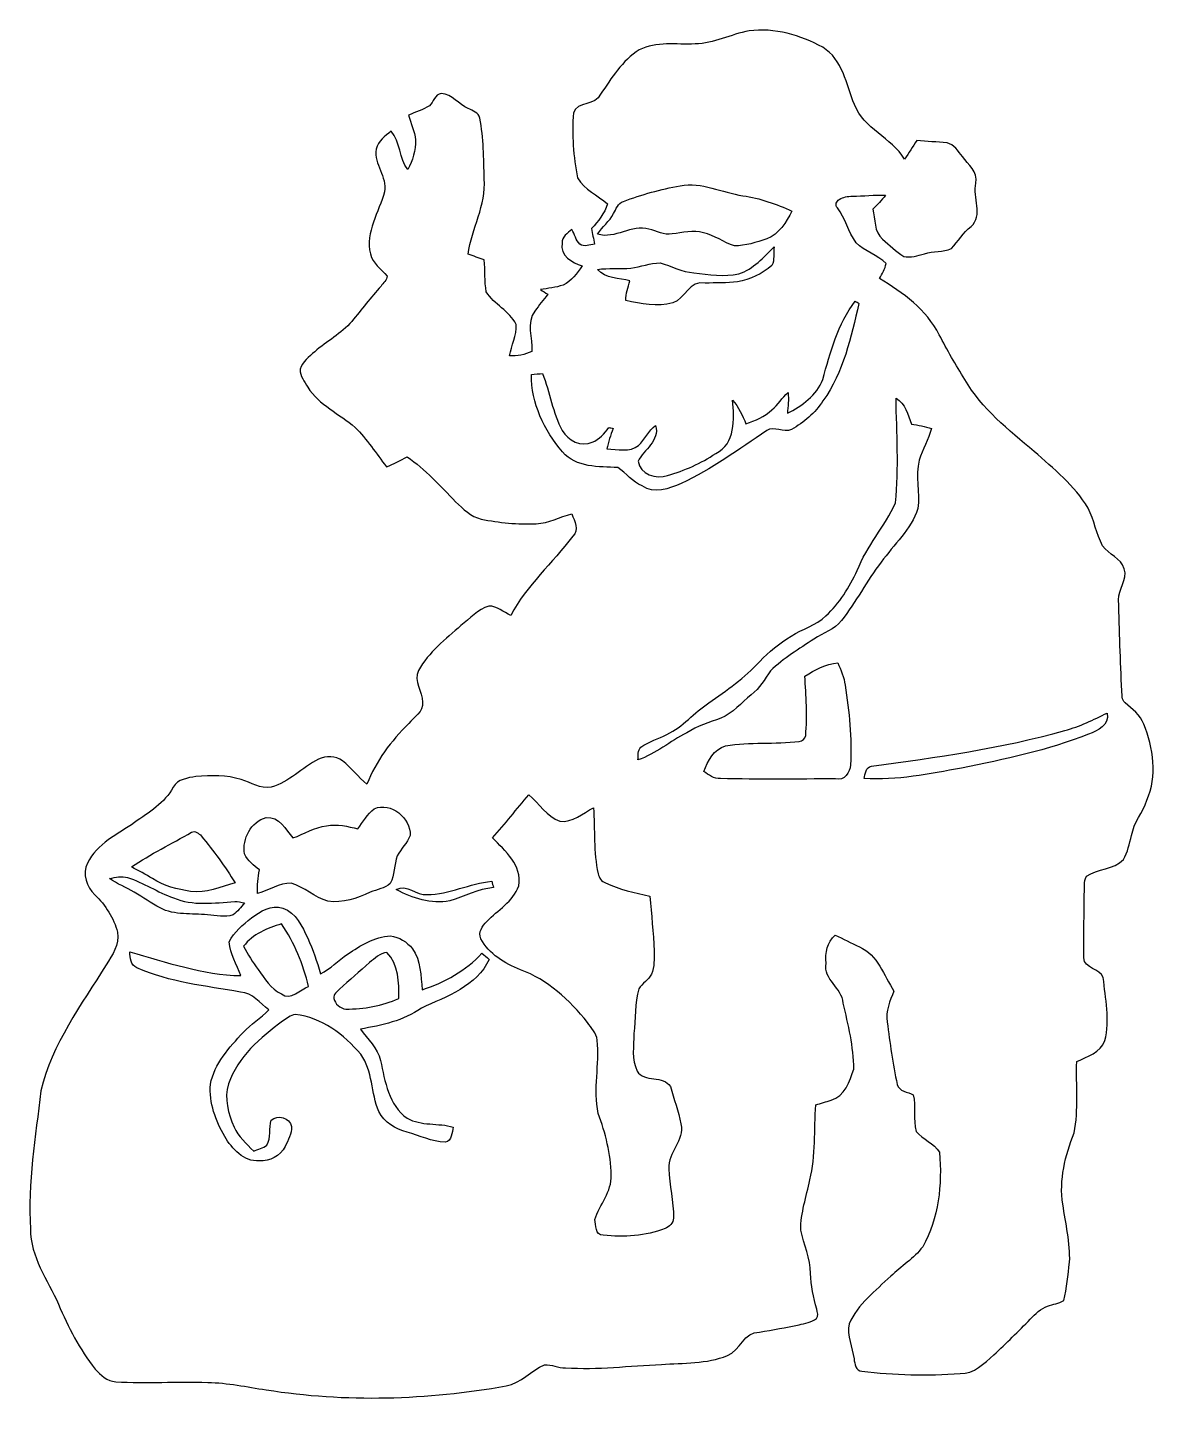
# Model space of a CAD drawing. Header units: centimetres. Extents: x -13.2 to 12.7, y -15.5 to 16.1.
import ezdxf

# ---------------------------------------------------------------- set-up
doc = ezdxf.new("R2010")
doc.units = ezdxf.units.CM
doc.header["$MEASUREMENT"] = 0
doc.layers.add('Layer 1', color=7, linetype='Continuous')

msp = doc.modelspace()

# ---------------------------------------------------------------- linework, layer by layer
at = {"layer": 'Layer 1', "color": 250}
for points, knots in [([(3.35703, 16.04504), (3.943, 16.1223), (4.53778, 15.94556), (5.04931, 15.66757), (5.04931, 15.66757), (5.51039, 15.39169), (5.58976, 14.80714), (5.7785, 14.35065), (5.7785, 14.35065), (5.99017, 13.79255), (6.62799, 13.59535), (6.92961, 13.10005), (6.92961, 13.10005), (7.03051, 13.23657), (7.11588, 13.38333), (7.21042, 13.52444), (7.21042, 13.52444), (7.44149, 13.49657), (7.67609, 13.50222), (7.90681, 13.46941), (7.90681, 13.46941), (8.07438, 13.44013), (8.15799, 13.27467), (8.25782, 13.15685), (8.25782, 13.15685), (8.3887, 12.97199), (8.62506, 12.8083), (8.56474, 12.54548), (8.56474, 12.54548), (8.50089, 12.21881), (8.74007, 11.805), (8.45644, 11.54783), (8.45644, 11.54783), (8.27405, 11.40883), (8.16187, 11.20775), (8.00947, 11.04124), (8.00947, 11.04124), (7.81403, 10.95093), (7.58649, 10.99361), (7.3847, 10.92165), (7.3847, 10.92165), (7.23159, 10.88425), (7.06543, 10.82075), (6.91021, 10.86238), (6.91021, 10.86238), (6.73347, 10.97492), (6.58213, 11.12167), (6.42479, 11.2589), (6.42479, 11.2589), (6.22018, 11.424), (6.2611, 11.71998), (6.19795, 11.95035), (6.19795, 11.95035), (6.29849, 12.05265), (6.40786, 12.14931), (6.49111, 12.26749), (6.49111, 12.26749), (6.23711, 12.27631), (5.98452, 12.2495), (5.73087, 12.24774), (5.73087, 12.24774), (5.62645, 12.24421), (5.52097, 12.22269), (5.42925, 12.17154), (5.42925, 12.17154), (5.36469, 12.13203), (5.32447, 12.04031), (5.38656, 11.97998), (5.38656, 11.97998), (5.57248, 11.73656), (5.63633, 11.42471), (5.81484, 11.17706), (5.81484, 11.17706), (6.00992, 10.97139), (6.30908, 10.90401), (6.50487, 10.69693), (6.50487, 10.69693), (6.48441, 10.57169), (6.40821, 10.46621), (6.35353, 10.35473), (6.35353, 10.35473), (6.89398, 10.02806), (7.43162, 9.64036), (7.72619, 9.06357), (7.72619, 9.06357), (7.90575, 8.71079), (8.10683, 8.36965), (8.31321, 8.03204), (8.31321, 8.03204), (8.70691, 7.36424), (9.3218, 6.87035), (9.90882, 6.3814), (9.90882, 6.3814), (10.35579, 5.98311), (10.83663, 5.59894), (11.14531, 5.07647), (11.14531, 5.07647), (11.29065, 4.80166), (11.33404, 4.48557), (11.48186, 4.21111), (11.48186, 4.21111), (11.61415, 4.00579), (11.90413, 3.93312), (11.97857, 3.68618), (11.97857, 3.68618), (12.059, 3.43394), (11.83252, 3.21769), (11.84945, 2.96721), (11.84945, 2.96721), (11.87097, 2.27048), (11.88614, 1.57374), (11.92142, 0.87736), (11.92142, 0.87736), (11.93377, 0.78705), (11.91648, 0.66851), (11.99586, 0.6036), (11.99586, 0.6036), (12.16589, 0.46673), (12.34122, 0.32173), (12.42836, 0.11536), (12.42836, 0.11536), (12.64955, -0.43356), (12.74198, -1.0795), (12.49645, -1.63654), (12.49645, -1.63654), (12.40367, -1.9177), (12.19447, -2.14877), (12.1472, -2.44651), (12.1472, -2.44651), (12.09146, -2.63208), (12.06218, -2.83104), (11.95811, -2.99791), (11.95811, -2.99791), (11.73551, -3.23462), (11.36544, -3.20287), (11.10686, -3.38349), (11.10686, -3.38349), (11.03312, -3.50379), (11.08322, -3.65936), (11.05888, -3.7913), (11.05888, -3.7913), (11.05852, -4.27849), (11.04336, -4.76673), (11.04935, -5.25392), (11.04935, -5.25392), (11.05817, -5.51427), (11.42436, -5.49204), (11.49667, -5.71182), (11.49667, -5.71182), (11.54289, -6.18807), (11.65507, -6.68443), (11.53336, -7.15821), (11.53336, -7.15821), (11.43988, -7.43867), (11.12344, -7.52369), (10.88496, -7.64222), (10.88496, -7.64222), (10.86944, -8.18727), (10.93047, -8.74183), (10.82675, -9.28088), (10.82675, -9.28088), (10.62108, -9.79805), (10.4775, -10.35967), (10.56534, -10.91847), (10.56534, -10.91847), (10.63554, -11.3605), (10.73221, -11.80359), (10.72339, -12.25338), (10.72339, -12.25338), (10.67576, -12.54372), (10.66765, -12.84464), (10.58616, -13.12862), (10.58616, -13.12862), (10.47856, -13.20518), (10.33851, -13.20906), (10.21786, -13.25845), (10.21786, -13.25845), (10.05593, -13.31313), (9.93881, -13.4433), (9.81957, -13.55901), (9.81957, -13.55901), (9.54652, -13.83841), (9.26641, -14.11146), (8.98313, -14.38063), (8.98313, -14.38063), (8.75982, -14.57396), (8.52946, -14.81984), (8.20773, -14.81102), (8.20773, -14.81102), (7.45561, -14.85865), (6.69607, -14.84736), (5.94783, -14.75458), (5.94783, -14.75458), (5.80425, -14.74399), (5.78661, -14.5856), (5.76792, -14.47412), (5.76792, -14.47412), (5.72629, -14.20707), (5.60423, -13.93754), (5.65432, -13.66449), (5.65432, -13.66449), (5.86317, -13.21717), (6.25934, -12.90461), (6.61176, -12.57406), (6.61176, -12.57406), (6.8513, -12.34369), (7.14446, -12.16589), (7.34589, -11.89778), (7.34589, -11.89778), (7.71596, -11.24409), (7.79745, -10.46304), (7.73289, -9.72573), (7.73289, -9.72573), (7.60765, -9.51442), (7.3466, -9.43187), (7.19843, -9.24384), (7.19843, -9.24384), (7.12152, -8.96832), (7.19737, -8.67869), (7.12787, -8.40281), (7.12787, -8.40281), (7.00793, -8.3312), (6.79909, -8.33155), (6.76099, -8.16469), (6.76099, -8.16469), (6.65304, -7.69303), (6.59342, -7.21078), (6.53344, -6.731), (6.53344, -6.731), (6.48794, -6.48159), (6.59306, -6.24417), (6.68655, -6.02051), (6.68655, -6.02051), (6.45477, -5.66561), (6.31155, -5.18407), (5.89068, -5.00556), (5.89068, -5.00556), (5.70724, -4.91031), (5.52062, -4.82177), (5.33329, -4.73428), (5.33329, -4.73428), (5.15408, -4.89761), (5.10046, -5.14279), (5.12692, -5.38021), (5.12692, -5.38021), (5.05566, -5.7591), (5.49063, -5.94148), (5.52132, -6.29603), (5.52132, -6.29603), (5.62963, -6.79521), (5.7658, -7.29791), (5.76157, -7.81191), (5.76157, -7.81191), (5.6702, -8.0839), (5.5566, -8.44762), (5.24087, -8.52558), (5.24087, -8.52558), (5.12516, -8.56615), (5.00627, -8.59825), (4.89021, -8.63671), (4.89021, -8.63671), (4.8447, -9.21068), (4.8962, -9.79629), (4.75297, -10.35932), (4.75297, -10.35932), (4.67572, -10.74314), (4.54237, -11.12167), (4.54272, -11.51678), (4.54272, -11.51678), (4.61504, -11.84663), (4.76673, -12.16342), (4.76744, -12.50738), (4.76744, -12.50738), (4.7752, -12.78714), (4.83658, -13.06124), (4.91067, -13.33041), (4.91067, -13.33041), (4.92372, -13.39991), (4.96147, -13.48528), (4.90537, -13.54631), (4.90537, -13.54631), (4.79213, -13.63662), (4.63973, -13.6525), (4.50497, -13.68742), (4.50497, -13.68742), (4.20546, -13.75622), (3.90137, -13.80208), (3.59974, -13.85958), (3.59974, -13.85958), (3.23921, -13.84582), (3.15842, -14.27586), (2.86103, -14.39545), (2.86103, -14.39545), (2.38125, -14.58877), (1.84891, -14.56337), (1.34232, -14.60182), (1.34232, -14.60182), (0.60784, -14.63146), (-0.12665, -14.72424), (-0.86254, -14.67732), (-0.86254, -14.67732), (-1.02694, -14.67979), (-1.18181, -14.60112), (-1.34514, -14.60959), (-1.34514, -14.60959), (-1.65171, -14.73906), (-1.88172, -15.03398), (-2.22144, -15.09183), (-2.22144, -15.09183), (-4.03895, -15.41533), (-5.91291, -15.4746), (-7.73853, -15.18285), (-7.73853, -15.18285), (-8.18621, -15.12147), (-8.6293, -15.01599), (-9.08332, -15.01457), (-9.08332, -15.01457), (-9.78711, -14.99164), (-10.49232, -15.03715), (-11.19576, -14.99835), (-11.19576, -14.99835), (-11.3919, -14.98529), (-11.54712, -14.84524), (-11.67024, -14.70484), (-11.67024, -14.70484), (-12.02972, -14.25751), (-12.28513, -13.73787), (-12.51303, -13.21435), (-12.51303, -13.21435), (-12.76279, -12.65696), (-13.15967, -12.12815), (-13.15685, -11.48962), (-13.15685, -11.48962), (-13.22423, -10.42529), (-13.03796, -9.36696), (-12.91766, -8.31321), (-12.91766, -8.31321), (-12.66084, -7.23935), (-11.9888, -6.33518), (-11.41307, -5.41479), (-11.41307, -5.41479), (-11.28289, -5.1883), (-11.09733, -4.95053), (-11.15766, -4.66972), (-11.15766, -4.66972), (-11.2328, -4.3374), (-11.43706, -4.04566), (-11.67553, -3.80824), (-11.67553, -3.80824), (-11.87415, -3.62973), (-11.96552, -3.32775), (-11.84522, -3.08081), (-11.84522, -3.08081), (-11.6272, -2.62855), (-11.15236, -2.419), (-10.76219, -2.1463), (-10.76219, -2.1463), (-10.43905, -1.91382), (-10.06757, -1.69933), (-9.87637, -1.33421), (-9.87637, -1.33421), (-9.77512, -1.15076), (-9.53876, -1.12042), (-9.35249, -1.0922), (-9.35249, -1.0922), (-9.00712, -1.06504), (-8.64799, -1.0474), (-8.31497, -1.16099), (-8.31497, -1.16099), (-8.08637, -1.22449), (-7.874, -1.38324), (-7.62494, -1.33668), (-7.62494, -1.33668), (-7.21219, -1.21814), (-6.9155, -0.88265), (-6.5405, -0.6918), (-6.5405, -0.6918), (-6.36517, -0.61136), (-6.14151, -0.60572), (-5.98452, -0.72849), (-5.98452, -0.72849), (-5.77709, -0.88547), (-5.62963, -1.10702), (-5.42502, -1.26753), (-5.42502, -1.26753), (-5.21476, -0.73519), (-4.87186, -0.27164), (-4.4644, 0.12524), (-4.4644, 0.12524), (-4.34693, 0.27869), (-4.11762, 0.39123), (-4.15078, 0.61877), (-4.15078, 0.61877), (-4.14655, 0.86325), (-4.35786, 1.10384), (-4.23933, 1.3462), (-4.23933, 1.3462), (-4.00897, 1.77024), (-3.61456, 2.06375), (-3.26319, 2.3809), (-3.26319, 2.3809), (-3.0607, 2.54176), (-2.87126, 2.74249), (-2.62255, 2.82857), (-2.62255, 2.82857), (-2.43558, 2.82504), (-2.28741, 2.68288), (-2.12055, 2.61373), (-2.12055, 2.61373), (-1.75225, 3.29883), (-1.16099, 3.81882), (-0.69427, 4.43089), (-0.69427, 4.43089), (-0.54222, 4.57518), (-0.65299, 4.78508), (-0.71473, 4.94277), (-0.71473, 4.94277), (-0.99378, 4.88668), (-1.24495, 4.72299), (-1.53529, 4.72052), (-1.53529, 4.72052), (-1.95862, 4.69935), (-2.38478, 4.74239), (-2.79964, 4.826), (-2.79964, 4.826), (-3.03918, 4.87609), (-3.21169, 5.06448), (-3.38596, 5.22217), (-3.38596, 5.22217), (-3.7398, 5.58624), (-4.08411, 5.96512), (-4.50109, 6.25898), (-4.50109, 6.25898), (-4.6549, 6.1722), (-4.81224, 6.09), (-4.97805, 6.02827), (-4.97805, 6.02827), (-5.20876, 6.33589), (-5.42325, 6.6608), (-5.69701, 6.93279), (-5.69701, 6.93279), (-6.05614, 7.24464), (-6.52251, 7.44185), (-6.78462, 7.85601), (-6.78462, 7.85601), (-6.85341, 7.98512), (-6.96454, 8.11318), (-6.9596, 8.2677), (-6.9596, 8.2677), (-6.9148, 8.44479), (-6.75287, 8.55592), (-6.62481, 8.67128), (-6.62481, 8.67128), (-6.34718, 8.91187), (-6.01274, 9.08756), (-5.77215, 9.36978), (-5.77215, 9.36978), (-5.54814, 9.64001), (-5.33541, 9.92011), (-5.0994, 10.18046), (-5.0994, 10.18046), (-5.04613, 10.24996), (-4.96358, 10.31593), (-4.96217, 10.41153), (-4.96217, 10.41153), (-5.09552, 10.57557), (-5.29802, 10.69763), (-5.34494, 10.91812), (-5.34494, 10.91812), (-5.46347, 11.42365), (-5.14879, 11.87838), (-5.01791, 12.34793), (-5.01791, 12.34793), (-4.95618, 12.69541), (-5.27403, 12.97834), (-5.21229, 13.32759), (-5.21229, 13.32759), (-5.17313, 13.51421), (-5.00698, 13.6271), (-4.86869, 13.73928), (-4.86869, 13.73928), (-4.6482, 13.48952), (-4.68877, 13.11698), (-4.48628, 12.85699), (-4.48628, 12.85699), (-4.36139, 13.06089), (-4.31412, 13.30396), (-4.30495, 13.54032), (-4.30495, 13.54032), (-4.3247, 13.73787), (-4.42313, 13.91744), (-4.46934, 14.10864), (-4.46934, 14.10864), (-4.30848, 14.17849), (-4.13949, 14.23352), (-3.98745, 14.32242), (-3.98745, 14.32242), (-3.89149, 14.40321), (-3.86821, 14.59442), (-3.71546, 14.60324), (-3.71546, 14.60324), (-3.46357, 14.5923), (-3.31682, 14.35276), (-3.09809, 14.2621), (-3.09809, 14.2621), (-2.99544, 14.21095), (-2.86032, 14.16756), (-2.83139, 14.04126), (-2.83139, 14.04126), (-2.74285, 13.58265), (-2.73932, 13.11204), (-2.73085, 12.64673), (-2.73085, 12.64673), (-2.68005, 12.03854), (-3.01872, 11.50267), (-3.10162, 10.91494), (-3.10162, 10.91494), (-2.97815, 10.86908), (-2.85221, 10.82781), (-2.72874, 10.78054), (-2.72874, 10.78054), (-2.70686, 10.53747), (-2.72803, 10.28876), (-2.68076, 10.04852), (-2.68076, 10.04852), (-2.50543, 9.75395), (-2.14595, 9.61531), (-1.99778, 9.29781), (-1.99778, 9.29781), (-1.97344, 9.04981), (-2.10644, 8.81733), (-2.14771, 8.57638), (-2.14771, 8.57638), (-1.97026, 8.56509), (-1.79493, 8.60531), (-1.63407, 8.67939), (-1.63407, 8.67939), (-1.62066, 8.98631), (-1.76918, 9.33979), (-1.56281, 9.6072), (-1.56281, 9.6072), (-1.4732, 9.74196), (-1.36807, 9.86508), (-1.26824, 9.99172), (-1.26824, 9.99172), (-1.32574, 10.02736), (-1.38289, 10.06263), (-1.43969, 10.09897), (-1.43969, 10.09897), (-1.26436, 10.12649), (-1.0862, 10.14659), (-0.91652, 10.20269), (-0.91652, 10.20269), (-0.72708, 10.29758), (-0.58738, 10.46515), (-0.48084, 10.64472), (-0.48084, 10.64472), (-0.70979, 10.71809), (-0.99589, 10.87649), (-0.94015, 11.16612), (-0.94015, 11.16612), (-0.94227, 11.31041), (-0.81598, 11.40142), (-0.71261, 11.47904), (-0.71261, 11.47904), (-0.6537, 11.36721), (-0.62159, 11.23597), (-0.53305, 11.14249), (-0.53305, 11.14249), (-0.43215, 11.06876), (-0.30374, 11.12908), (-0.19403, 11.14672), (-0.19403, 11.14672), (-0.21943, 11.2649), (-0.24342, 11.38379), (-0.26317, 11.50338), (-0.26317, 11.50338), (-0.10971, 11.66989), (0.03775, 11.84875), (0.10478, 12.06923), (0.10478, 12.06923), (-0.12524, 12.26573), (-0.42827, 12.39626), (-0.58632, 12.66507), (-0.58632, 12.66507), (-0.68474, 13.15579), (-0.71296, 13.66202), (-0.68086, 14.1605), (-0.68086, 14.1605), (-0.58843, 14.43884), (-0.16475, 14.31396), (-0.0568, 14.58912), (-0.0568, 14.58912), (0.19897, 14.95742), (0.44027, 15.36453), (0.83079, 15.60689), (0.83079, 15.60689), (1.22484, 15.8115), (1.68839, 15.72331), (2.1149, 15.74518), (2.1149, 15.74518), (2.54882, 15.75153), (2.93793, 15.96566), (3.35703, 16.04504), (3.35703, 16.04504), (3.35703, 16.04504), (3.35703, 16.04504), (3.35703, 16.04504)], [0, 0, 0, 0, 0.00653595, 0.00653595, 0.00653595, 0.00653595, 0.0130719, 0.0130719, 0.0130719, 0.0130719, 0.01960784, 0.01960784, 0.01960784, 0.01960784, 0.02614379, 0.02614379, 0.02614379, 0.02614379, 0.03267974, 0.03267974, 0.03267974, 0.03267974, 0.03921569, 0.03921569, 0.03921569, 0.03921569, 0.04575163, 0.04575163, 0.04575163, 0.04575163, 0.05228758, 0.05228758, 0.05228758, 0.05228758, 0.05882353, 0.05882353, 0.05882353, 0.05882353, 0.06535948, 0.06535948, 0.06535948, 0.06535948, 0.07189542, 0.07189542, 0.07189542, 0.07189542, 0.07843137, 0.07843137, 0.07843137, 0.07843137, 0.08496732, 0.08496732, 0.08496732, 0.08496732, 0.09150327, 0.09150327, 0.09150327, 0.09150327, 0.09803922, 0.09803922, 0.09803922, 0.09803922, 0.10457516, 0.10457516, 0.10457516, 0.10457516, 0.11111111, 0.11111111, 0.11111111, 0.11111111, 0.11764706, 0.11764706, 0.11764706, 0.11764706, 0.12418301, 0.12418301, 0.12418301, 0.12418301, 0.13071895, 0.13071895, 0.13071895, 0.13071895, 0.1372549, 0.1372549, 0.1372549, 0.1372549, 0.14379085, 0.14379085, 0.14379085, 0.14379085, 0.1503268, 0.1503268, 0.1503268, 0.1503268, 0.15686275, 0.15686275, 0.15686275, 0.15686275, 0.16339869, 0.16339869, 0.16339869, 0.16339869, 0.16993464, 0.16993464, 0.16993464, 0.16993464, 0.17647059, 0.17647059, 0.17647059, 0.17647059, 0.18300654, 0.18300654, 0.18300654, 0.18300654, 0.18954248, 0.18954248, 0.18954248, 0.18954248, 0.19607843, 0.19607843, 0.19607843, 0.19607843, 0.20261438, 0.20261438, 0.20261438, 0.20261438, 0.20915033, 0.20915033, 0.20915033, 0.20915033, 0.21568627, 0.21568627, 0.21568627, 0.21568627, 0.22222222, 0.22222222, 0.22222222, 0.22222222, 0.22875817, 0.22875817, 0.22875817, 0.22875817, 0.23529412, 0.23529412, 0.23529412, 0.23529412, 0.24183007, 0.24183007, 0.24183007, 0.24183007, 0.24836601, 0.24836601, 0.24836601, 0.24836601, 0.25490196, 0.25490196, 0.25490196, 0.25490196, 0.26143791, 0.26143791, 0.26143791, 0.26143791, 0.26797386, 0.26797386, 0.26797386, 0.26797386, 0.2745098, 0.2745098, 0.2745098, 0.2745098, 0.28104575, 0.28104575, 0.28104575, 0.28104575, 0.2875817, 0.2875817, 0.2875817, 0.2875817, 0.29411765, 0.29411765, 0.29411765, 0.29411765, 0.30065359, 0.30065359, 0.30065359, 0.30065359, 0.30718954, 0.30718954, 0.30718954, 0.30718954, 0.31372549, 0.31372549, 0.31372549, 0.31372549, 0.32026144, 0.32026144, 0.32026144, 0.32026144, 0.32679739, 0.32679739, 0.32679739, 0.32679739, 0.33333333, 0.33333333, 0.33333333, 0.33333333, 0.33986928, 0.33986928, 0.33986928, 0.33986928, 0.34640523, 0.34640523, 0.34640523, 0.34640523, 0.35294118, 0.35294118, 0.35294118, 0.35294118, 0.35947712, 0.35947712, 0.35947712, 0.35947712, 0.36601307, 0.36601307, 0.36601307, 0.36601307, 0.37254902, 0.37254902, 0.37254902, 0.37254902, 0.37908497, 0.37908497, 0.37908497, 0.37908497, 0.38562092, 0.38562092, 0.38562092, 0.38562092, 0.39215686, 0.39215686, 0.39215686, 0.39215686, 0.39869281, 0.39869281, 0.39869281, 0.39869281, 0.40522876, 0.40522876, 0.40522876, 0.40522876, 0.41176471, 0.41176471, 0.41176471, 0.41176471, 0.41830065, 0.41830065, 0.41830065, 0.41830065, 0.4248366, 0.4248366, 0.4248366, 0.4248366, 0.43137255, 0.43137255, 0.43137255, 0.43137255, 0.4379085, 0.4379085, 0.4379085, 0.4379085, 0.44444444, 0.44444444, 0.44444444, 0.44444444, 0.45098039, 0.45098039, 0.45098039, 0.45098039, 0.45751634, 0.45751634, 0.45751634, 0.45751634, 0.46405229, 0.46405229, 0.46405229, 0.46405229, 0.47058824, 0.47058824, 0.47058824, 0.47058824, 0.47712418, 0.47712418, 0.47712418, 0.47712418, 0.48366013, 0.48366013, 0.48366013, 0.48366013, 0.49019608, 0.49019608, 0.49019608, 0.49019608, 0.49673203, 0.49673203, 0.49673203, 0.49673203, 0.50326797, 0.50326797, 0.50326797, 0.50326797, 0.50980392, 0.50980392, 0.50980392, 0.50980392, 0.51633987, 0.51633987, 0.51633987, 0.51633987, 0.52287582, 0.52287582, 0.52287582, 0.52287582, 0.52941176, 0.52941176, 0.52941176, 0.52941176, 0.53594771, 0.53594771, 0.53594771, 0.53594771, 0.54248366, 0.54248366, 0.54248366, 0.54248366, 0.54901961, 0.54901961, 0.54901961, 0.54901961, 0.55555556, 0.55555556, 0.55555556, 0.55555556, 0.5620915, 0.5620915, 0.5620915, 0.5620915, 0.56862745, 0.56862745, 0.56862745, 0.56862745, 0.5751634, 0.5751634, 0.5751634, 0.5751634, 0.58169935, 0.58169935, 0.58169935, 0.58169935, 0.58823529, 0.58823529, 0.58823529, 0.58823529, 0.59477124, 0.59477124, 0.59477124, 0.59477124, 0.60130719, 0.60130719, 0.60130719, 0.60130719, 0.60784314, 0.60784314, 0.60784314, 0.60784314, 0.61437908, 0.61437908, 0.61437908, 0.61437908, 0.62091503, 0.62091503, 0.62091503, 0.62091503, 0.62745098, 0.62745098, 0.62745098, 0.62745098, 0.63398693, 0.63398693, 0.63398693, 0.63398693, 0.64052288, 0.64052288, 0.64052288, 0.64052288, 0.64705882, 0.64705882, 0.64705882, 0.64705882, 0.65359477, 0.65359477, 0.65359477, 0.65359477, 0.66013072, 0.66013072, 0.66013072, 0.66013072, 0.66666667, 0.66666667, 0.66666667, 0.66666667, 0.67320261, 0.67320261, 0.67320261, 0.67320261, 0.67973856, 0.67973856, 0.67973856, 0.67973856, 0.68627451, 0.68627451, 0.68627451, 0.68627451, 0.69281046, 0.69281046, 0.69281046, 0.69281046, 0.69934641, 0.69934641, 0.69934641, 0.69934641, 0.70588235, 0.70588235, 0.70588235, 0.70588235, 0.7124183, 0.7124183, 0.7124183, 0.7124183, 0.71895425, 0.71895425, 0.71895425, 0.71895425, 0.7254902, 0.7254902, 0.7254902, 0.7254902, 0.73202614, 0.73202614, 0.73202614, 0.73202614, 0.73856209, 0.73856209, 0.73856209, 0.73856209, 0.74509804, 0.74509804, 0.74509804, 0.74509804, 0.75163399, 0.75163399, 0.75163399, 0.75163399, 0.75816993, 0.75816993, 0.75816993, 0.75816993, 0.76470588, 0.76470588, 0.76470588, 0.76470588, 0.77124183, 0.77124183, 0.77124183, 0.77124183, 0.77777778, 0.77777778, 0.77777778, 0.77777778, 0.78431373, 0.78431373, 0.78431373, 0.78431373, 0.79084967, 0.79084967, 0.79084967, 0.79084967, 0.79738562, 0.79738562, 0.79738562, 0.79738562, 0.80392157, 0.80392157, 0.80392157, 0.80392157, 0.81045752, 0.81045752, 0.81045752, 0.81045752, 0.81699346, 0.81699346, 0.81699346, 0.81699346, 0.82352941, 0.82352941, 0.82352941, 0.82352941, 0.83006536, 0.83006536, 0.83006536, 0.83006536, 0.83660131, 0.83660131, 0.83660131, 0.83660131, 0.84313725, 0.84313725, 0.84313725, 0.84313725, 0.8496732, 0.8496732, 0.8496732, 0.8496732, 0.85620915, 0.85620915, 0.85620915, 0.85620915, 0.8627451, 0.8627451, 0.8627451, 0.8627451, 0.86928105, 0.86928105, 0.86928105, 0.86928105, 0.87581699, 0.87581699, 0.87581699, 0.87581699, 0.88235294, 0.88235294, 0.88235294, 0.88235294, 0.88888889, 0.88888889, 0.88888889, 0.88888889, 0.89542484, 0.89542484, 0.89542484, 0.89542484, 0.90196078, 0.90196078, 0.90196078, 0.90196078, 0.90849673, 0.90849673, 0.90849673, 0.90849673, 0.91503268, 0.91503268, 0.91503268, 0.91503268, 0.92156863, 0.92156863, 0.92156863, 0.92156863, 0.92810458, 0.92810458, 0.92810458, 0.92810458, 0.93464052, 0.93464052, 0.93464052, 0.93464052, 0.94117647, 0.94117647, 0.94117647, 0.94117647, 0.94771242, 0.94771242, 0.94771242, 0.94771242, 0.95424837, 0.95424837, 0.95424837, 0.95424837, 0.96078431, 0.96078431, 0.96078431, 0.96078431, 0.96732026, 0.96732026, 0.96732026, 0.96732026, 0.97385621, 0.97385621, 0.97385621, 0.97385621, 0.98039216, 0.98039216, 0.98039216, 0.98039216, 0.9869281, 0.9869281, 0.9869281, 0.9869281, 1, 1, 1, 1]), ([(1.76989, 12.4841), (1.3268, 12.40543), (0.88935, 12.28407), (0.46849, 12.12532), (0.46849, 12.12532), (0.33867, 12.0904), (0.30409, 11.94682), (0.24059, 11.84698), (0.24059, 11.84698), (0.1591, 11.65895), (-0.02716, 11.55136), (-0.12277, 11.3725), (-0.12277, 11.3725), (0.28222, 11.24409), (0.65229, 11.61662), (1.05657, 11.48574), (1.05657, 11.48574), (1.23402, 11.44905), (1.39982, 11.34181), (1.58856, 11.38096), (1.58856, 11.38096), (1.82739, 11.39966), (2.07186, 11.48256), (2.30822, 11.40354), (2.30822, 11.40354), (2.56399, 11.35027), (2.77213, 11.18023), (3.01872, 11.10403), (3.01872, 11.10403), (3.27448, 11.1058), (3.52249, 11.182), (3.76202, 11.26525), (3.76202, 11.26525), (4.04742, 11.36932), (4.20793, 11.65119), (4.34305, 11.90554), (4.34305, 11.90554), (3.98286, 12.06571), (3.60715, 12.20011), (3.21557, 12.25585), (3.21557, 12.25585), (2.73156, 12.32817), (2.27118, 12.58111), (1.76989, 12.4841), (1.76989, 12.4841), (1.76989, 12.4841), (1.76989, 12.4841), (1.76989, 12.4841)], [0, 0, 0, 0, 0.07692308, 0.07692308, 0.07692308, 0.07692308, 0.15384615, 0.15384615, 0.15384615, 0.15384615, 0.23076923, 0.23076923, 0.23076923, 0.23076923, 0.30769231, 0.30769231, 0.30769231, 0.30769231, 0.38461538, 0.38461538, 0.38461538, 0.38461538, 0.46153846, 0.46153846, 0.46153846, 0.46153846, 0.53846154, 0.53846154, 0.53846154, 0.53846154, 0.61538462, 0.61538462, 0.61538462, 0.61538462, 0.69230769, 0.69230769, 0.69230769, 0.69230769, 0.76923077, 0.76923077, 0.76923077, 0.76923077, 0.84615385, 0.84615385, 0.84615385, 0.84615385, 1, 1, 1, 1]), ([(3.12244, 10.45951), (2.78201, 10.38789), (2.42852, 10.44363), (2.08703, 10.48385), (2.08703, 10.48385), (1.81328, 10.50643), (1.56986, 10.63907), (1.31127, 10.71739), (1.31127, 10.71739), (1.08232, 10.70504), (0.86466, 10.62708), (0.63994, 10.59074), (0.63994, 10.59074), (0.38488, 10.56569), (0.12771, 10.59956), (-0.12629, 10.56287), (-0.12629, 10.56287), (0.05574, 10.34133), (0.36971, 10.37555), (0.62018, 10.29794), (0.62018, 10.29794), (0.56974, 10.1533), (0.53022, 10.00442), (0.52423, 9.85061), (0.52423, 9.85061), (0.87489, 9.77159), (1.24989, 9.70245), (1.60443, 9.79205), (1.60443, 9.79205), (1.89301, 9.89118), (1.9872, 10.32439), (2.34421, 10.24608), (2.34421, 10.24608), (2.59327, 10.25631), (2.84445, 10.24784), (3.0928, 10.27642), (3.0928, 10.27642), (3.38067, 10.33709), (3.65795, 10.45986), (3.88338, 10.65107), (3.88338, 10.65107), (3.95182, 10.78089), (3.90278, 10.94246), (3.937, 11.07969), (3.937, 11.07969), (3.69182, 10.84368), (3.45405, 10.57063), (3.12244, 10.45951), (3.12244, 10.45951), (3.12244, 10.45951), (3.12244, 10.45951), (3.12244, 10.45951)], [0, 0, 0, 0, 0.07142857, 0.07142857, 0.07142857, 0.07142857, 0.14285714, 0.14285714, 0.14285714, 0.14285714, 0.21428571, 0.21428571, 0.21428571, 0.21428571, 0.28571429, 0.28571429, 0.28571429, 0.28571429, 0.35714286, 0.35714286, 0.35714286, 0.35714286, 0.42857143, 0.42857143, 0.42857143, 0.42857143, 0.5, 0.5, 0.5, 0.5, 0.57142857, 0.57142857, 0.57142857, 0.57142857, 0.64285714, 0.64285714, 0.64285714, 0.64285714, 0.71428571, 0.71428571, 0.71428571, 0.71428571, 0.78571429, 0.78571429, 0.78571429, 0.78571429, 0.85714286, 0.85714286, 0.85714286, 0.85714286, 1, 1, 1, 1]), ([(5.79649, 9.83297), (5.39256, 9.30875), (5.22358, 8.65717), (5.0479, 8.03169), (5.0479, 8.03169), (4.91031, 7.66339), (4.57376, 7.42915), (4.23862, 7.25629), (4.23862, 7.25629), (4.24815, 7.41504), (4.27214, 7.57484), (4.25203, 7.73395), (4.25203, 7.73395), (4.11798, 7.61224), (4.02096, 7.4549), (3.88267, 7.33742), (3.88267, 7.33742), (3.71263, 7.18397), (3.50097, 7.0866), (3.28612, 7.01322), (3.28612, 7.01322), (3.20957, 7.20796), (3.11326, 7.39775), (2.97709, 7.55791), (2.97709, 7.55791), (3.01907, 7.12823), (3.048, 6.55214), (2.59009, 6.33589), (2.59009, 6.33589), (2.25354, 6.10482), (1.87325, 5.94113), (1.48202, 5.82895), (1.48202, 5.82895), (1.2192, 5.72805), (0.85584, 5.85929), (0.80574, 6.15491), (0.80574, 6.15491), (0.94333, 6.42549), (1.30563, 6.61882), (1.21003, 6.97689), (1.21003, 6.97689), (1.04599, 6.85482), (0.96555, 6.65656), (0.8188, 6.51863), (0.8188, 6.51863), (0.61278, 6.35353), (0.33091, 6.43431), (0.09172, 6.43643), (0.09172, 6.43643), (0.121, 6.598), (0.17886, 6.75181), (0.23142, 6.90704), (0.23142, 6.90704), (0.20743, 6.91303), (0.15981, 6.92503), (0.13617, 6.93103), (0.13617, 6.93103), (0.03528, 6.79238), (-0.08396, 6.65551), (-0.2473, 6.59095), (-0.2473, 6.59095), (-0.49812, 6.47418), (-0.80857, 6.63046), (-0.93592, 6.86047), (-0.93592, 6.86047), (-1.15923, 7.26899), (-1.22273, 7.73889), (-1.38677, 8.17033), (-1.38677, 8.17033), (-1.45027, 8.16504), (-1.57727, 8.15481), (-1.64077, 8.14987), (-1.64077, 8.14987), (-1.65664, 7.49124), (-1.3462, 6.86329), (-0.9331, 6.3687), (-0.9331, 6.3687), (-0.60889, 6.00357), (-0.09878, 6.02933), (0.3429, 6.01098), (0.3429, 6.01098), (0.53834, 5.88645), (0.67169, 5.67196), (0.89782, 5.58871), (0.89782, 5.58871), (1.17722, 5.40209), (1.51765, 5.52309), (1.79634, 5.64444), (1.79634, 5.64444), (2.49696, 5.97076), (3.12455, 6.42726), (3.76132, 6.85941), (3.76132, 6.85941), (3.93559, 6.97477), (4.14796, 6.79732), (4.32894, 6.88728), (4.32894, 6.88728), (4.62033, 7.04039), (4.87433, 7.26652), (5.05425, 7.54274), (5.05425, 7.54274), (5.53261, 8.1982), (5.69348, 9.00959), (5.88116, 9.78253), (5.88116, 9.78253), (5.85999, 9.79487), (5.81766, 9.82027), (5.79649, 9.83297), (5.79649, 9.83297), (5.79649, 9.83297), (5.79649, 9.83297), (5.79649, 9.83297)], [0, 0, 0, 0, 0.03448276, 0.03448276, 0.03448276, 0.03448276, 0.06896552, 0.06896552, 0.06896552, 0.06896552, 0.10344828, 0.10344828, 0.10344828, 0.10344828, 0.13793103, 0.13793103, 0.13793103, 0.13793103, 0.17241379, 0.17241379, 0.17241379, 0.17241379, 0.20689655, 0.20689655, 0.20689655, 0.20689655, 0.24137931, 0.24137931, 0.24137931, 0.24137931, 0.27586207, 0.27586207, 0.27586207, 0.27586207, 0.31034483, 0.31034483, 0.31034483, 0.31034483, 0.34482759, 0.34482759, 0.34482759, 0.34482759, 0.37931034, 0.37931034, 0.37931034, 0.37931034, 0.4137931, 0.4137931, 0.4137931, 0.4137931, 0.44827586, 0.44827586, 0.44827586, 0.44827586, 0.48275862, 0.48275862, 0.48275862, 0.48275862, 0.51724138, 0.51724138, 0.51724138, 0.51724138, 0.55172414, 0.55172414, 0.55172414, 0.55172414, 0.5862069, 0.5862069, 0.5862069, 0.5862069, 0.62068966, 0.62068966, 0.62068966, 0.62068966, 0.65517241, 0.65517241, 0.65517241, 0.65517241, 0.68965517, 0.68965517, 0.68965517, 0.68965517, 0.72413793, 0.72413793, 0.72413793, 0.72413793, 0.75862069, 0.75862069, 0.75862069, 0.75862069, 0.79310345, 0.79310345, 0.79310345, 0.79310345, 0.82758621, 0.82758621, 0.82758621, 0.82758621, 0.86206897, 0.86206897, 0.86206897, 0.86206897, 0.89655172, 0.89655172, 0.89655172, 0.89655172, 0.93103448, 0.93103448, 0.93103448, 0.93103448, 1, 1, 1, 1]), ([(6.73347, 7.60271), (6.74723, 6.80367), (6.80191, 5.99863), (6.72006, 5.20312), (6.72006, 5.20312), (6.48264, 4.6549), (6.05614, 4.20441), (5.84165, 3.64314), (5.84165, 3.64314), (5.66102, 3.26108), (5.43525, 2.89172), (5.1241, 2.60174), (5.1241, 2.60174), (4.89797, 2.37913), (4.58258, 2.30258), (4.32047, 2.13642), (4.32047, 2.13642), (4.05871, 1.96956), (3.81106, 1.77871), (3.6008, 1.54975), (3.6008, 1.54975), (3.25543, 1.18216), (2.84445, 0.88688), (2.43134, 0.60149), (2.43134, 0.60149), (2.09515, 0.37959), (1.8355, 0.05256), (1.46861, -0.12383), (1.46861, -0.12383), (1.27176, -0.22437), (1.05304, -0.28293), (0.87312, -0.41593), (0.87312, -0.41593), (0.79199, -0.48966), (0.81068, -0.61101), (0.80257, -0.70979), (0.80257, -0.70979), (1.20791, -0.56303), (1.54517, -0.28363), (1.92334, -0.08361), (1.92334, -0.08361), (2.1657, 0.0695), (2.44087, 0.15169), (2.70651, 0.25259), (2.70651, 0.25259), (2.98979, 0.35772), (3.17606, 0.60995), (3.40748, 0.79058), (3.40748, 0.79058), (3.60362, 0.93133), (3.71369, 1.14794), (3.84986, 1.34056), (3.84986, 1.34056), (4.1469, 1.62772), (4.50462, 1.8415), (4.84752, 2.06869), (4.84752, 2.06869), (5.05777, 2.21015), (5.31812, 2.28776), (5.47758, 2.49449), (5.47758, 2.49449), (5.81731, 2.91818), (6.05861, 3.4096), (6.3941, 3.83611), (6.3941, 3.83611), (6.68232, 4.23933), (7.07637, 4.58717), (7.23618, 5.06906), (7.23618, 5.06906), (7.28416, 5.43666), (7.17867, 5.81378), (7.26405, 6.1782), (7.26405, 6.1782), (7.34589, 6.42655), (7.47219, 6.65833), (7.54944, 6.90915), (7.54944, 6.90915), (7.39916, 6.95748), (7.24217, 6.98112), (7.08766, 7.00969), (7.08766, 7.00969), (7.00193, 7.22207), (6.95219, 7.48206), (6.73347, 7.60271), (6.73347, 7.60271), (6.73347, 7.60271), (6.73347, 7.60271), (6.73347, 7.60271)], [0, 0, 0, 0, 0.04347826, 0.04347826, 0.04347826, 0.04347826, 0.08695652, 0.08695652, 0.08695652, 0.08695652, 0.13043478, 0.13043478, 0.13043478, 0.13043478, 0.17391304, 0.17391304, 0.17391304, 0.17391304, 0.2173913, 0.2173913, 0.2173913, 0.2173913, 0.26086957, 0.26086957, 0.26086957, 0.26086957, 0.30434783, 0.30434783, 0.30434783, 0.30434783, 0.34782609, 0.34782609, 0.34782609, 0.34782609, 0.39130435, 0.39130435, 0.39130435, 0.39130435, 0.43478261, 0.43478261, 0.43478261, 0.43478261, 0.47826087, 0.47826087, 0.47826087, 0.47826087, 0.52173913, 0.52173913, 0.52173913, 0.52173913, 0.56521739, 0.56521739, 0.56521739, 0.56521739, 0.60869565, 0.60869565, 0.60869565, 0.60869565, 0.65217391, 0.65217391, 0.65217391, 0.65217391, 0.69565217, 0.69565217, 0.69565217, 0.69565217, 0.73913043, 0.73913043, 0.73913043, 0.73913043, 0.7826087, 0.7826087, 0.7826087, 0.7826087, 0.82608696, 0.82608696, 0.82608696, 0.82608696, 0.86956522, 0.86956522, 0.86956522, 0.86956522, 0.91304348, 0.91304348, 0.91304348, 0.91304348, 1, 1, 1, 1]), ([(4.64009, 1.2192), (4.66337, 0.76482), (4.70041, 0.30903), (4.65772, -0.14534), (4.65772, -0.14534), (4.64961, -0.22119), (4.58399, -0.27658), (4.50991, -0.28187), (4.50991, -0.28187), (3.94935, -0.35489), (3.37538, -0.28504), (2.81869, -0.3877), (2.81869, -0.3877), (2.54388, -0.46108), (2.41229, -0.7299), (2.31775, -0.97402), (2.31775, -0.97402), (2.43452, -1.04916), (2.54706, -1.15182), (2.69946, -1.13559), (2.69946, -1.13559), (3.58105, -1.16311), (4.4644, -1.14653), (5.34635, -1.14406), (5.34635, -1.14406), (5.54778, -1.20121), (5.67231, -0.99201), (5.68819, -0.82409), (5.68819, -0.82409), (5.72488, -0.21131), (5.65961, 0.40252), (5.56119, 1.00683), (5.56119, 1.00683), (5.54461, 1.19063), (5.467, 1.3589), (5.39574, 1.52541), (5.39574, 1.52541), (5.11845, 1.49472), (4.87221, 1.3649), (4.64009, 1.2192), (4.64009, 1.2192), (4.64009, 1.2192), (4.64009, 1.2192), (4.64009, 1.2192)], [0, 0, 0, 0, 0.08333333, 0.08333333, 0.08333333, 0.08333333, 0.16666667, 0.16666667, 0.16666667, 0.16666667, 0.25, 0.25, 0.25, 0.25, 0.33333333, 0.33333333, 0.33333333, 0.33333333, 0.41666667, 0.41666667, 0.41666667, 0.41666667, 0.5, 0.5, 0.5, 0.5, 0.58333333, 0.58333333, 0.58333333, 0.58333333, 0.66666667, 0.66666667, 0.66666667, 0.66666667, 0.75, 0.75, 0.75, 0.75, 0.83333333, 0.83333333, 0.83333333, 0.83333333, 1, 1, 1, 1]), ([(10.61156, -0.03069), (9.16129, -0.4445), (7.66198, -0.64982), (6.17079, -0.85196), (6.17079, -0.85196), (6.03179, -0.86431), (6.03074, -1.03364), (5.99934, -1.1363), (5.99934, -1.1363), (6.75534, -1.1878), (7.49759, -1.02517), (8.23736, -0.89747), (8.23736, -0.89747), (9.22443, -0.69709), (10.21786, -0.4886), (11.15801, -0.11889), (11.15801, -0.11889), (11.3665, -0.02716), (11.64131, 0.08255), (11.58734, 0.36936), (11.58734, 0.36936), (11.27019, 0.21661), (10.95551, 0.05609), (10.61156, -0.03069), (10.61156, -0.03069), (10.61156, -0.03069), (10.61156, -0.03069), (10.61156, -0.03069)], [0, 0, 0, 0, 0.125, 0.125, 0.125, 0.125, 0.25, 0.25, 0.25, 0.25, 0.375, 0.375, 0.375, 0.375, 0.5, 0.5, 0.5, 0.5, 0.625, 0.625, 0.625, 0.625, 0.75, 0.75, 0.75, 0.75, 1, 1, 1, 1]), ([(-2.53753, -2.49802), (-2.24755, -2.79929), (-1.85244, -3.13514), (-1.93675, -3.60151), (-1.93675, -3.60151), (-2.0641, -3.96487), (-2.41723, -4.15854), (-2.67018, -4.42101), (-2.67018, -4.42101), (-2.76754, -4.51873), (-2.87902, -4.67289), (-2.80741, -4.81612), (-2.80741, -4.81612), (-2.62361, -5.17349), (-2.25601, -5.38127), (-1.899, -5.53156), (-1.899, -5.53156), (-1.27035, -5.75345), (-0.76835, -6.2297), (-0.35525, -6.73947), (-0.35525, -6.73947), (-0.26988, -6.86647), (-0.15663, -6.99029), (-0.13123, -7.14763), (-0.13123, -7.14763), (-0.07691, -7.70714), (-0.22507, -8.27476), (-0.11148, -8.83073), (-0.11148, -8.83073), (0.06456, -9.28299), (0.17498, -9.76207), (0.1905, -10.2489), (0.1905, -10.2489), (0.20108, -10.62814), (-0.0695, -10.92835), (-0.18874, -11.26913), (-0.18874, -11.26913), (-0.15734, -11.39931), (-0.18203, -11.62756), (0.00529, -11.63108), (0.00529, -11.63108), (0.48048, -11.67836), (0.97719, -11.65049), (1.42628, -11.47798), (1.42628, -11.47798), (1.52435, -11.436), (1.62101, -11.35239), (1.61996, -11.23738), (1.61996, -11.23738), (1.62313, -10.85568), (1.53, -10.48173), (1.51236, -10.10179), (1.51236, -10.10179), (1.49154, -9.7282), (1.87007, -9.45515), (1.7907, -9.07344), (1.7907, -9.07344), (1.73249, -8.7824), (1.63019, -8.50089), (1.54869, -8.21655), (1.54869, -8.21655), (1.39241, -7.94032), (0.94544, -8.13223), (0.78564, -7.85848), (0.78564, -7.85848), (0.65476, -7.59389), (0.70485, -7.28027), (0.71085, -6.9977), (0.71085, -6.9977), (0.74612, -6.65515), (0.73554, -6.30379), (0.82303, -5.96865), (0.82303, -5.96865), (0.90346, -5.84235), (1.04669, -5.76651), (1.11372, -5.63033), (1.11372, -5.63033), (1.19027, -5.46523), (1.16875, -5.27473), (1.17334, -5.0994), (1.17334, -5.0994), (1.15993, -4.67854), (1.11407, -4.25944), (1.07315, -3.84069), (1.07315, -3.84069), (0.72849, -3.76167), (0.37853, -3.68618), (0.05644, -3.53589), (0.05644, -3.53589), (-0.03704, -3.50344), (-0.09172, -3.41489), (-0.11113, -3.32317), (-0.11113, -3.32317), (-0.22366, -2.8261), (-0.18274, -2.31175), (-0.21766, -1.80728), (-0.21766, -1.80728), (-0.46284, -1.93428), (-0.69744, -2.1523), (-0.99272, -2.11914), (-0.99272, -2.11914), (-1.29011, -2.00378), (-1.46897, -1.71415), (-1.70321, -1.51059), (-1.70321, -1.51059), (-1.9872, -1.8348), (-2.24437, -2.18158), (-2.53753, -2.49802), (-2.53753, -2.49802), (-2.53753, -2.49802), (-2.53753, -2.49802), (-2.53753, -2.49802)], [0, 0, 0, 0, 0.03448276, 0.03448276, 0.03448276, 0.03448276, 0.06896552, 0.06896552, 0.06896552, 0.06896552, 0.10344828, 0.10344828, 0.10344828, 0.10344828, 0.13793103, 0.13793103, 0.13793103, 0.13793103, 0.17241379, 0.17241379, 0.17241379, 0.17241379, 0.20689655, 0.20689655, 0.20689655, 0.20689655, 0.24137931, 0.24137931, 0.24137931, 0.24137931, 0.27586207, 0.27586207, 0.27586207, 0.27586207, 0.31034483, 0.31034483, 0.31034483, 0.31034483, 0.34482759, 0.34482759, 0.34482759, 0.34482759, 0.37931034, 0.37931034, 0.37931034, 0.37931034, 0.4137931, 0.4137931, 0.4137931, 0.4137931, 0.44827586, 0.44827586, 0.44827586, 0.44827586, 0.48275862, 0.48275862, 0.48275862, 0.48275862, 0.51724138, 0.51724138, 0.51724138, 0.51724138, 0.55172414, 0.55172414, 0.55172414, 0.55172414, 0.5862069, 0.5862069, 0.5862069, 0.5862069, 0.62068966, 0.62068966, 0.62068966, 0.62068966, 0.65517241, 0.65517241, 0.65517241, 0.65517241, 0.68965517, 0.68965517, 0.68965517, 0.68965517, 0.72413793, 0.72413793, 0.72413793, 0.72413793, 0.75862069, 0.75862069, 0.75862069, 0.75862069, 0.79310345, 0.79310345, 0.79310345, 0.79310345, 0.82758621, 0.82758621, 0.82758621, 0.82758621, 0.86206897, 0.86206897, 0.86206897, 0.86206897, 0.89655172, 0.89655172, 0.89655172, 0.89655172, 0.93103448, 0.93103448, 0.93103448, 0.93103448, 1, 1, 1, 1]), ([(-5.25921, -1.83021), (-5.41549, -1.95545), (-5.51639, -2.13395), (-5.62998, -2.29517), (-5.62998, -2.29517), (-5.86493, -2.23026), (-6.10799, -2.1777), (-6.35318, -2.22356), (-6.35318, -2.22356), (-6.63152, -2.25037), (-6.86647, -2.41265), (-7.12505, -2.5019), (-7.12505, -2.5019), (-7.2958, -2.3114), (-7.43338, -2.00025), (-7.73712, -2.03235), (-7.73712, -2.03235), (-8.09378, -2.12619), (-8.29169, -2.51919), (-8.23842, -2.86949), (-8.23842, -2.86949), (-8.15975, -3.02295), (-8.03134, -3.13831), (-7.89164, -3.23427), (-7.89164, -3.23427), (-7.93291, -3.41207), (-7.94667, -3.5941), (-7.93538, -3.77684), (-7.93538, -3.77684), (-7.67574, -3.71052), (-7.44079, -3.53448), (-7.16598, -3.53801), (-7.16598, -3.53801), (-6.86541, -3.63255), (-6.62728, -3.86962), (-6.32001, -3.95323), (-6.32001, -3.95323), (-5.97958, -4.01002), (-5.65291, -3.88655), (-5.34882, -3.75073), (-5.34882, -3.75073), (-5.19712, -3.67982), (-5.01403, -3.66395), (-4.88738, -3.54753), (-4.88738, -3.54753), (-4.78508, -3.3528), (-4.79989, -3.11714), (-4.72934, -2.91218), (-4.72934, -2.91218), (-4.63868, -2.75131), (-4.50356, -2.61761), (-4.43089, -2.44546), (-4.43089, -2.44546), (-4.42383, -2.04399), (-4.86657, -1.66264), (-5.25921, -1.83021), (-5.25921, -1.83021), (-5.25921, -1.83021), (-5.25921, -1.83021), (-5.25921, -1.83021)], [0, 0, 0, 0, 0.0625, 0.0625, 0.0625, 0.0625, 0.125, 0.125, 0.125, 0.125, 0.1875, 0.1875, 0.1875, 0.1875, 0.25, 0.25, 0.25, 0.25, 0.3125, 0.3125, 0.3125, 0.3125, 0.375, 0.375, 0.375, 0.375, 0.4375, 0.4375, 0.4375, 0.4375, 0.5, 0.5, 0.5, 0.5, 0.5625, 0.5625, 0.5625, 0.5625, 0.625, 0.625, 0.625, 0.625, 0.6875, 0.6875, 0.6875, 0.6875, 0.75, 0.75, 0.75, 0.75, 0.8125, 0.8125, 0.8125, 0.8125, 0.875, 0.875, 0.875, 0.875, 1, 1, 1, 1]), ([(-9.45233, -2.36996), (-9.91376, -2.6349), (-10.39354, -2.86985), (-10.83486, -3.16865), (-10.83486, -3.16865), (-10.67153, -3.25367), (-10.50784, -3.33869), (-10.35156, -3.43676), (-10.35156, -3.43676), (-10.09086, -3.60962), (-9.77971, -3.67912), (-9.47596, -3.73274), (-9.47596, -3.73274), (-9.12319, -3.78248), (-8.78769, -3.62162), (-8.45397, -3.53589), (-8.45397, -3.53589), (-8.67904, -3.15348), (-8.95315, -2.80176), (-9.23114, -2.45639), (-9.23114, -2.45639), (-9.28229, -2.39642), (-9.37119, -2.32445), (-9.45233, -2.36996), (-9.45233, -2.36996), (-9.45233, -2.36996), (-9.45233, -2.36996), (-9.45233, -2.36996)], [0, 0, 0, 0, 0.125, 0.125, 0.125, 0.125, 0.25, 0.25, 0.25, 0.25, 0.375, 0.375, 0.375, 0.375, 0.5, 0.5, 0.5, 0.5, 0.625, 0.625, 0.625, 0.625, 0.75, 0.75, 0.75, 0.75, 1, 1, 1, 1]), ([(-11.33616, -3.43253), (-11.16189, -3.56164), (-10.95693, -3.6382), (-10.77242, -3.75003), (-10.77242, -3.75003), (-10.56781, -3.85939), (-10.38543, -4.00579), (-10.17693, -4.10774), (-10.17693, -4.10774), (-9.84532, -4.29366), (-9.44668, -4.22275), (-9.08544, -4.27179), (-9.08544, -4.27179), (-8.89212, -4.26755), (-8.68715, -4.34446), (-8.50018, -4.26791), (-8.50018, -4.26791), (-8.3947, -4.1977), (-8.32309, -4.08834), (-8.23983, -3.99521), (-8.23983, -3.99521), (-8.31321, -3.98039), (-8.38729, -3.95923), (-8.46279, -3.96416), (-8.46279, -3.96416), (-8.93163, -3.9945), (-9.42587, -4.06788), (-9.87178, -3.87809), (-9.87178, -3.87809), (-10.23479, -3.75038), (-10.55688, -3.52707), (-10.92518, -3.41242), (-10.92518, -3.41242), (-11.05994, -3.36656), (-11.20105, -3.40995), (-11.33616, -3.43253), (-11.33616, -3.43253), (-11.33616, -3.43253), (-11.33616, -3.43253), (-11.33616, -3.43253)], [0, 0, 0, 0, 0.09090909, 0.09090909, 0.09090909, 0.09090909, 0.18181818, 0.18181818, 0.18181818, 0.18181818, 0.27272727, 0.27272727, 0.27272727, 0.27272727, 0.36363636, 0.36363636, 0.36363636, 0.36363636, 0.45454545, 0.45454545, 0.45454545, 0.45454545, 0.54545455, 0.54545455, 0.54545455, 0.54545455, 0.63636364, 0.63636364, 0.63636364, 0.63636364, 0.72727273, 0.72727273, 0.72727273, 0.72727273, 0.81818182, 0.81818182, 0.81818182, 0.81818182, 1, 1, 1, 1]), ([(-4.04319, -3.80118), (-4.29048, -3.82799), (-4.51379, -3.54189), (-4.7498, -3.6897), (-4.7498, -3.6897), (-4.37691, -3.88514), (-3.94688, -4.02555), (-3.52213, -3.94582), (-3.52213, -3.94582), (-3.18488, -3.84951), (-2.87196, -3.67101), (-2.51636, -3.64208), (-2.51636, -3.64208), (-2.53012, -3.59269), (-2.54388, -3.54401), (-2.55729, -3.49568), (-2.55729, -3.49568), (-3.06282, -3.54471), (-3.53272, -3.80118), (-4.04319, -3.80118), (-4.04319, -3.80118), (-4.04319, -3.80118), (-4.04319, -3.80118), (-4.04319, -3.80118)], [0, 0, 0, 0, 0.14285714, 0.14285714, 0.14285714, 0.14285714, 0.28571429, 0.28571429, 0.28571429, 0.28571429, 0.42857143, 0.42857143, 0.42857143, 0.42857143, 0.57142857, 0.57142857, 0.57142857, 0.57142857, 0.71428571, 0.71428571, 0.71428571, 0.71428571, 1, 1, 1, 1]), ([(-8.08002, -4.33634), (-8.26594, -4.50286), (-8.48678, -4.6549), (-8.58908, -4.89056), (-8.58908, -4.89056), (-8.56756, -5.16961), (-8.41481, -5.40914), (-8.32026, -5.66561), (-8.32026, -5.66561), (-9.19903, -5.65009), (-10.03406, -5.35093), (-10.87261, -5.12163), (-10.87261, -5.12163), (-10.87579, -5.25921), (-10.85074, -5.42361), (-10.70822, -5.48499), (-10.70822, -5.48499), (-9.95927, -5.82295), (-9.13024, -5.90162), (-8.32944, -6.04202), (-8.32944, -6.04202), (-8.05215, -6.06072), (-7.88176, -6.29849), (-7.67856, -6.45407), (-7.67856, -6.45407), (-7.86236, -6.64104), (-8.0899, -6.77898), (-8.26735, -6.97265), (-8.26735, -6.97265), (-8.58838, -7.31449), (-8.93057, -7.68385), (-9.02053, -8.16187), (-9.02053, -8.16187), (-9.05863, -8.58626), (-8.89706, -9.00112), (-8.69315, -9.36554), (-8.69315, -9.36554), (-8.52276, -9.64036), (-8.25782, -9.94869), (-7.89834, -9.9187), (-7.89834, -9.9187), (-7.65563, -9.94586), (-7.4168, -9.80511), (-7.30568, -9.59132), (-7.30568, -9.59132), (-7.239, -9.44704), (-7.14128, -9.29605), (-7.15786, -9.13095), (-7.15786, -9.13095), (-7.18891, -8.92492), (-7.48383, -8.85684), (-7.62706, -8.98666), (-7.62706, -8.98666), (-7.67786, -9.17363), (-7.62247, -9.38636), (-7.72513, -9.56134), (-7.72513, -9.56134), (-7.80697, -9.6393), (-7.93327, -9.6453), (-8.02711, -9.69963), (-8.02711, -9.69963), (-8.19221, -9.52994), (-8.37565, -9.36378), (-8.47901, -9.14682), (-8.47901, -9.14682), (-8.60637, -8.83708), (-8.71255, -8.48501), (-8.60284, -8.15411), (-8.60284, -8.15411), (-8.39294, -7.53216), (-7.87718, -7.08484), (-7.36106, -6.71266), (-7.36106, -6.71266), (-7.27146, -6.65339), (-7.1815, -6.57437), (-7.07037, -6.56167), (-7.07037, -6.56167), (-6.4643, -6.62446), (-5.94995, -7.02169), (-5.56507, -7.47148), (-5.56507, -7.47148), (-5.28779, -7.85601), (-5.33118, -8.36401), (-5.15373, -8.78946), (-5.15373, -8.78946), (-5.02285, -9.03817), (-4.76885, -9.19727), (-4.50215, -9.265), (-4.50215, -9.265), (-4.2097, -9.33344), (-3.93453, -9.48902), (-3.62867, -9.49113), (-3.62867, -9.49113), (-3.46675, -9.47279), (-3.47133, -9.25548), (-3.43923, -9.14612), (-3.43923, -9.14612), (-3.78566, -9.04452), (-4.17654, -9.12283), (-4.49862, -8.94327), (-4.49862, -8.94327), (-4.93324, -8.64164), (-5.00556, -8.09096), (-5.11281, -7.61612), (-5.11281, -7.61612), (-5.16961, -7.32578), (-5.41549, -7.1307), (-5.57036, -6.89257), (-5.57036, -6.89257), (-5.08388, -6.80826), (-4.58329, -6.70595), (-4.17371, -6.41174), (-4.17371, -6.41174), (-3.59586, -6.14221), (-2.89878, -5.91432), (-2.6162, -5.29096), (-2.6162, -5.29096), (-2.67088, -5.24334), (-2.72556, -5.19606), (-2.78059, -5.14914), (-2.78059, -5.14914), (-3.14748, -5.5566), (-3.63996, -5.81484), (-4.15255, -5.99123), (-4.15255, -5.99123), (-4.18924, -5.67055), (-4.18183, -5.32165), (-4.37727, -5.04649), (-4.37727, -5.04649), (-4.50215, -4.89268), (-4.68842, -4.77626), (-4.88562, -4.75192), (-4.88562, -4.75192), (-5.25463, -4.76744), (-5.57389, -4.97276), (-5.86916, -5.17454), (-5.86916, -5.17454), (-6.08542, -5.31283), (-6.25687, -5.51533), (-6.49429, -5.62046), (-6.49429, -5.62046), (-6.57049, -5.34247), (-6.66679, -5.06977), (-6.78392, -4.80624), (-6.78392, -4.80624), (-6.91339, -4.53531), (-7.04779, -4.21605), (-7.36, -4.11268), (-7.36, -4.11268), (-7.62388, -4.02414), (-7.87365, -4.19453), (-8.08002, -4.33634)], [0, 0, 0, 0, 0.02564103, 0.02564103, 0.02564103, 0.02564103, 0.05128205, 0.05128205, 0.05128205, 0.05128205, 0.07692308, 0.07692308, 0.07692308, 0.07692308, 0.1025641, 0.1025641, 0.1025641, 0.1025641, 0.12820513, 0.12820513, 0.12820513, 0.12820513, 0.15384615, 0.15384615, 0.15384615, 0.15384615, 0.17948718, 0.17948718, 0.17948718, 0.17948718, 0.20512821, 0.20512821, 0.20512821, 0.20512821, 0.23076923, 0.23076923, 0.23076923, 0.23076923, 0.25641026, 0.25641026, 0.25641026, 0.25641026, 0.28205128, 0.28205128, 0.28205128, 0.28205128, 0.30769231, 0.30769231, 0.30769231, 0.30769231, 0.33333333, 0.33333333, 0.33333333, 0.33333333, 0.35897436, 0.35897436, 0.35897436, 0.35897436, 0.38461538, 0.38461538, 0.38461538, 0.38461538, 0.41025641, 0.41025641, 0.41025641, 0.41025641, 0.43589744, 0.43589744, 0.43589744, 0.43589744, 0.46153846, 0.46153846, 0.46153846, 0.46153846, 0.48717949, 0.48717949, 0.48717949, 0.48717949, 0.51282051, 0.51282051, 0.51282051, 0.51282051, 0.53846154, 0.53846154, 0.53846154, 0.53846154, 0.56410256, 0.56410256, 0.56410256, 0.56410256, 0.58974359, 0.58974359, 0.58974359, 0.58974359, 0.61538462, 0.61538462, 0.61538462, 0.61538462, 0.64102564, 0.64102564, 0.64102564, 0.64102564, 0.66666667, 0.66666667, 0.66666667, 0.66666667, 0.69230769, 0.69230769, 0.69230769, 0.69230769, 0.71794872, 0.71794872, 0.71794872, 0.71794872, 0.74358974, 0.74358974, 0.74358974, 0.74358974, 0.76923077, 0.76923077, 0.76923077, 0.76923077, 0.79487179, 0.79487179, 0.79487179, 0.79487179, 0.82051282, 0.82051282, 0.82051282, 0.82051282, 0.84615385, 0.84615385, 0.84615385, 0.84615385, 0.87179487, 0.87179487, 0.87179487, 0.87179487, 0.8974359, 0.8974359, 0.8974359, 0.8974359, 0.92307692, 0.92307692, 0.92307692, 0.92307692, 0.94871795, 0.94871795, 0.94871795, 0.94871795, 1, 1, 1, 1]), ([(-8.26029, -4.98828), (-8.04369, -4.71558), (-7.71701, -4.56318), (-7.38611, -4.47851), (-7.38611, -4.47851), (-7.08448, -4.90996), (-6.89151, -5.40632), (-6.76451, -5.91432), (-6.76451, -5.91432), (-6.95078, -5.98311), (-7.17797, -6.2424), (-7.39034, -6.08647), (-7.39034, -6.08647), (-7.63164, -5.97006), (-7.77381, -5.73264), (-7.92586, -5.52485), (-7.92586, -5.52485), (-8.0518, -5.35517), (-8.16046, -5.17384), (-8.26029, -4.98828)], [0, 0, 0, 0, 0.16666667, 0.16666667, 0.16666667, 0.16666667, 0.33333333, 0.33333333, 0.33333333, 0.33333333, 0.5, 0.5, 0.5, 0.5, 0.66666667, 0.66666667, 0.66666667, 0.66666667, 1, 1, 1, 1]), ([(-5.36328, -5.36222), (-5.23804, -5.28002), (-5.12692, -5.14033), (-4.96605, -5.13397), (-4.96605, -5.13397), (-4.69124, -5.40985), (-4.68912, -5.82542), (-4.6923, -6.18913), (-4.6923, -6.18913), (-5.07506, -6.35882), (-5.49169, -6.43608), (-5.90938, -6.43255), (-5.90938, -6.43255), (-6.04238, -6.42514), (-6.15774, -6.31437), (-6.18702, -6.18737), (-6.18702, -6.18737), (-6.20219, -6.09388), (-6.1087, -6.03603), (-6.05508, -5.97464), (-6.05508, -5.97464), (-5.82754, -5.76686), (-5.59364, -5.56648), (-5.36328, -5.36222)], [0, 0, 0, 0, 0.14285714, 0.14285714, 0.14285714, 0.14285714, 0.28571429, 0.28571429, 0.28571429, 0.28571429, 0.42857143, 0.42857143, 0.42857143, 0.42857143, 0.57142857, 0.57142857, 0.57142857, 0.57142857, 0.71428571, 0.71428571, 0.71428571, 0.71428571, 1, 1, 1, 1])]:
    msp.add_open_spline(points, degree=3, knots=knots, dxfattribs=at)

doc.saveas('drawing.dxf')
